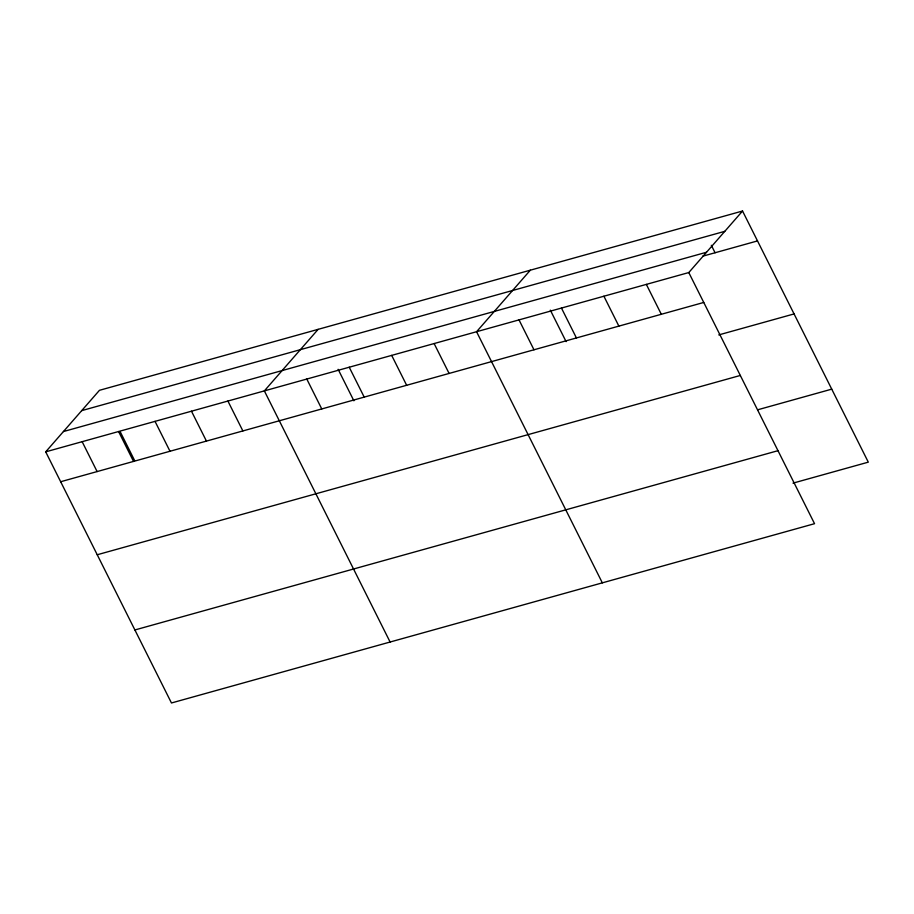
<?xml version="1.0" encoding="UTF-8"?>
<svg xmlns="http://www.w3.org/2000/svg" width="914" height="914" viewBox="0 0 914 914"><rect width="100%" height="100%" fill="white"/><g stroke="black" fill="none" stroke-linecap="round" stroke-linejoin="round"><path stroke-width="1.37" d="M742.545 211.02L688.79 272.555L814.545 523.688L171.455 702.98L45.7 451.847L99.455 390.312L742.545 211.02L868.3 462.153L792.998 483.14M318.106 329.36L264.352 390.895L390.107 642.016M530.326 270.19L476.571 331.725L602.326 582.846M81.723 410.626L724.802 231.333M63.443 431.545L706.522 252.253M702.752 256.183L757.512 240.919M45.7 451.847L688.79 272.555M60.667 481.735L703.757 302.454M718.77 334.912L794.072 313.925M97.227 554.752L740.317 375.46M757.809 409.758L831.74 389.147M134.895 629.963L777.985 450.682M711.332 245.272L715.068 252.744M646.347 284.391L661.313 314.279M603.903 296.227L618.869 326.115M561.459 308.064L576.426 337.952M550.342 310.154L566.097 341.619M519.015 319.889L533.982 349.788M434.127 343.561L449.094 373.449M391.683 355.386L406.65 385.285M349.239 367.222L364.206 397.11M338.123 369.313L353.878 400.789M306.796 379.059L321.762 408.946M227.906 401.052L242.873 430.94M191.472 411.209L206.438 441.096M155.026 421.365L169.993 451.265M120.1 431.534L134.598 460.485M118.58 431.534L133.547 461.421M82.146 441.691L97.113 471.578"/></g></svg>
